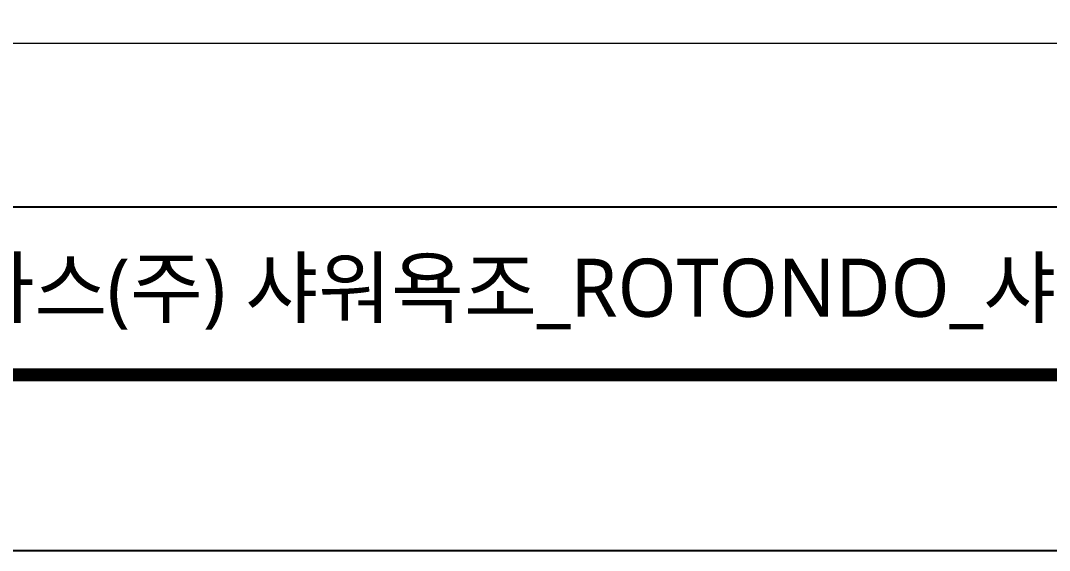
# Model space of a CAD drawing. Extents: x 5217 to 6345, y 0 to 827.
# Drawn here: x 5478.7 to 5686.1, y 0 to 106.8 of the extents above; entities that cross this region are included whole.
import ezdxf

# ---------------------------------------------------------------- set-up
doc = ezdxf.new("R2010")
doc.units = 0
doc.header["$LTSCALE"] = 30
doc.header["$MEASUREMENT"] = 0
doc.layers.get('0').update_dxf_attribs({"linetype": 'CONTINUOUS'})
doc.layers.add('치수선', color=7, linetype='CONTINUOUS', lineweight=20)
doc.styles.add('Daelim Dimension', font='NanumGothic.ttf')

msp = doc.modelspace()

# ---------------------------------------------------------------- linework, layer by layer
at = {"color": 5}
msp.add_line((5234.81, 69.28), (6143.4, 69.28), dxfattribs=at)
at = {"ltscale": 0.5}
msp.add_lwpolyline([(5216.66, 0), (6345.06, 0), (6345.06, 826.8), (5216.66, 826.8)], close=True, dxfattribs=at)
at = {"color": 5, "linetype": 'ByBlock', "lineweight": 200, "const_width": 2.6}
msp.add_lwpolyline([(5234.81, 35.4), (6326.81, 35.4), (6326.81, 807.6), (5234.81, 807.6)], close=True, dxfattribs=at)
at = {"layer": '치수선'}
msp.add_line((6049.85, 102.19), (5350.3, 102.19), dxfattribs=at)

# ---------------------------------------------------------------- texts
at = {"color": 2, "insert": (5437.39, 58.8), "char_height": 11.7115, "width": 518.4179, "attachment_point": 1, "style": 'Daelim Dimension'}
msp.add_mtext('대림바스(주) 샤워욕조_ROTONDO_샤워욕조수전_HFB A22', dxfattribs=at)

doc.saveas('drawing.dxf')
